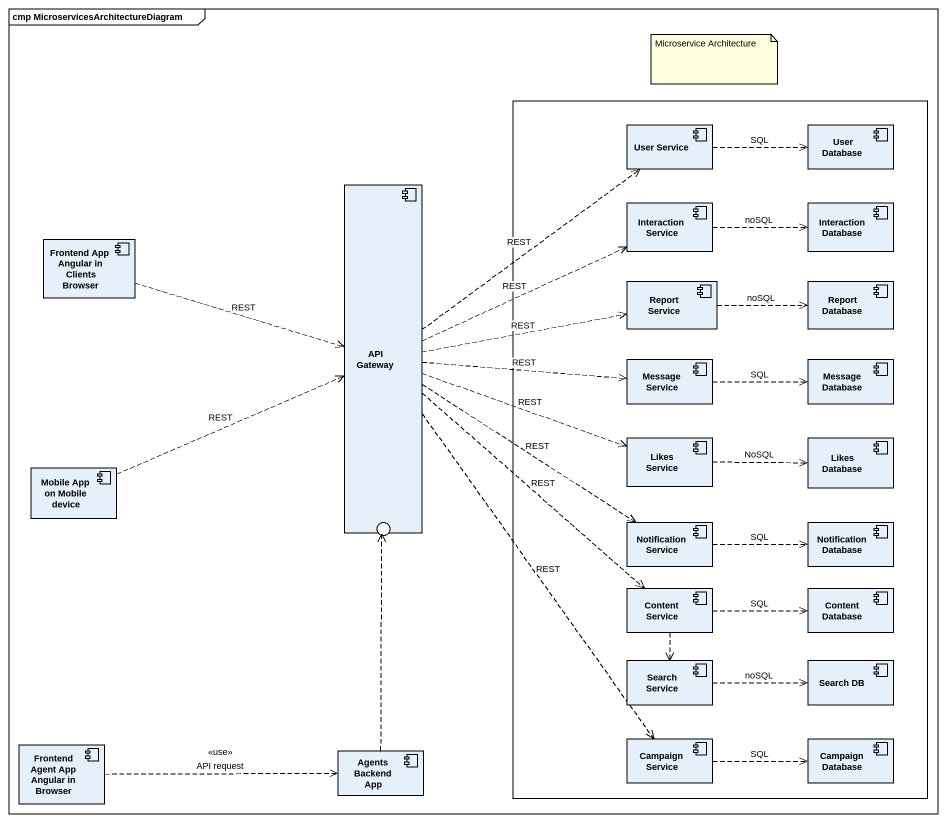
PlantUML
@startuml
mainframe cmp MicroservicesArchitectureDiagram
rectangle " " as rectangle1 {
  component "User Service" as User_Service
  component "User Database" as User_Database
  component "Interaction Service" as Interaction_Service
  component "Interaction Database" as Interaction_Database
  component "Report Service" as Report_Service
  component "Report Database" as Report_Database
  component "Message Service" as Message_Service
  component "Message Database" as Message_Database
  component "Likes Service" as Likes_Service
  component "Likes Database" as Likes_Database
  component "Notification Service" as Notification_Service
  component "Notification Database" as Notification_Database
  component "Content Service" as Content_Service
  component "Content Database" as Content_Database
  component "Search Service" as Search_Service
  component "Search DB" as Search_DB
  component "Campaign Service" as Campaign_Service
  component "Campaign Database" as Campaign_Database
}
component "API Gateway" as API_Gateway
component "Frontend App Angular in Clients Browser" as Frontend_App_Angular_in
component "Mobile App on Mobile device" as Mobile_App_on_Mobile_device
() " " as lollipop1
component "Frontend Agent App Angular in Browser" as Frontend_Agent_App_Angular
component "Agents Backend App" as Agents_Backend_App
API_Gateway -- lollipop1
User_Service .right.> User_Database : SQL
API_Gateway .up.> User_Service : REST
API_Gateway .right.> Interaction_Service : REST
API_Gateway .right.> Report_Service : REST
API_Gateway .right.> Message_Service : REST
API_Gateway .right.> Likes_Service : REST
API_Gateway ..> Notification_Service : REST
API_Gateway ..> Content_Service : REST
API_Gateway ..> Campaign_Service : REST
Interaction_Service .right.> Interaction_Database : noSQL
Frontend_App_Angular_in .right.> API_Gateway : REST
Report_Service .right.> Report_Database : noSQL
Message_Service .right.> Message_Database : SQL
Likes_Service .right.> Likes_Database : NoSQL
Mobile_App_on_Mobile_device .right.> API_Gateway : REST
Notification_Service .right.> Notification_Database : SQL
Content_Service .right.> Content_Database : SQL
Content_Service ..> Search_Service
Search_Service .right.> Search_DB : noSQL
Frontend_Agent_App_Angular .right.> Agents_Backend_App : <<use>>\nAPI request
Agents_Backend_App .up.> lollipop1
Campaign_Service .right.> Campaign_Database : SQL
note as N1
  Microservice Architecture
end note
@enduml
